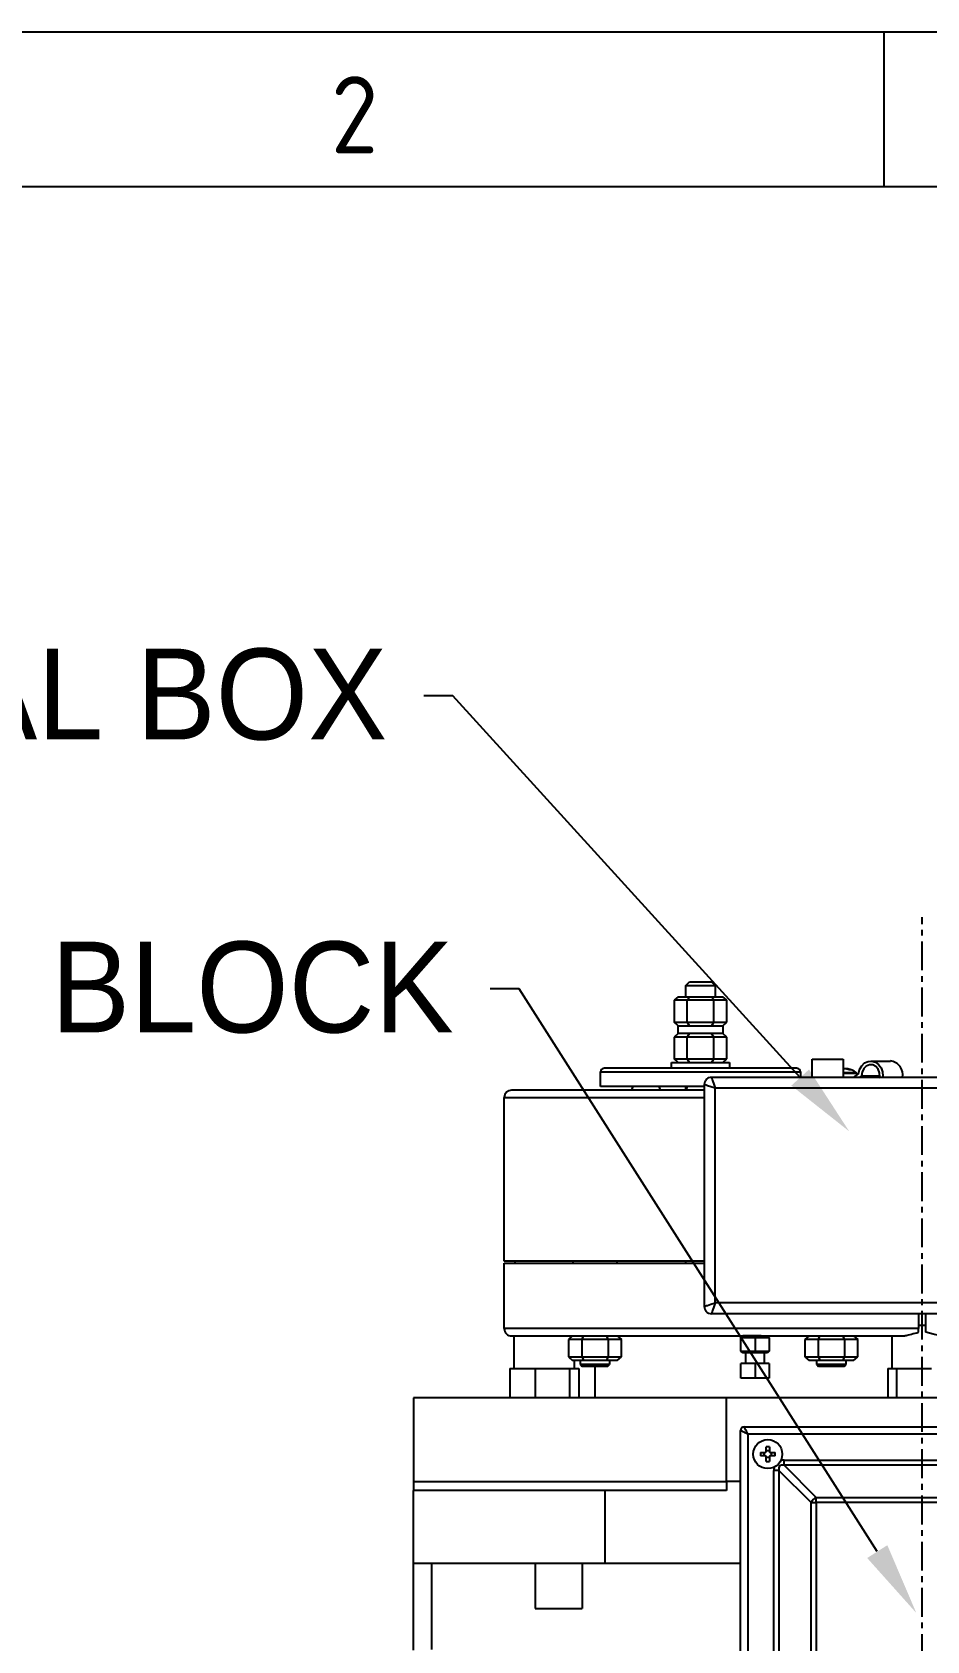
# Model space of a CAD drawing. Header units: millimetres. Extents: x 36 to 5601, y -1400 to 1707.
# Drawn here: x 399.8 to 646, y 1264.5 to 1706.9 of the extents above; entities that cross this region are included whole.
import ezdxf
from ezdxf import colors
from ezdxf.entities.mleader import LeaderData, LeaderLine
from ezdxf.math import Vec2, Vec3

# ---------------------------------------------------------------- set-up
doc = ezdxf.new("R2010")
doc.units = ezdxf.units.MM
doc.header["$LTSCALE"] = 2
doc.linetypes.add('CENTER8', pattern=[6.35, 3.96875, -0.79375, 0.79375, -0.79375])
doc.layers.add('3中心线层', color=1, linetype='CENTER8')
doc.styles.get("Standard").update_dxf_attribs({"font": 'gulim.ttc', "height": 18})

# ---------------------------------------------------------------- blocks, each defined once
blk = doc.blocks.new('2')
for p, q in [((4221.38, 792.62), (4221.38, 676.62)), ((4286.38, 792.62), (4286.38, 676.62)), ((4224.38, 791.62), (4224.38, 677.62)), ((4283.38, 791.62), (4283.38, 677.62)), ((4309.48, 788.47), (4309.48, 680.77)), ((4317.48, 685.62), (4317.48, 783.62)), ((4319.48, 782.62), (4319.48, 686.62)), ((4326.65, 696.62), (4326.65, 772.62)), ((4328.07, 772.62), (4328.07, 696.62)), ((4336.89, 705.45), (4336.89, 763.79)), ((4338.31, 763.79), (4338.31, 705.45)), ((4309.48, 744.1), (4309.48, 725.14)), ((4291.48, 735.62), (4286.38, 735.62)), ((4289.48, 733.62), (4289.48, 735.62)), ((4301.48, 727.68), (4301.48, 737.16)), ((4286.38, 733.62), (4290.48, 733.62)), ((4290.48, 733.62), (4290.48, 619.62)), ((4216.88, 720.46), (4216.88, 725.91)), ((4292.48, 690.31), (4292.48, 729.62)), ((4301.48, 726.37), (4292.48, 726.37)), ((4309.48, 727.68), (4301.48, 727.68)), ((4301.48, 725.14), (4301.48, 727.68)), ((4220.97, 717.95), (4220.97, 722.98)), ((4221.38, 722.8), (4221.28, 722.96)), ((4301.48, 725.14), (4309.48, 725.14)), ((4221.38, 715.68), (4220.38, 717.13)), ((4220.97, 717.95), (4221.38, 717.36)), ((4292.48, 715.74), (4293.48, 716.9)), ((4293.48, 716.9), (4293.48, 713.26)), ((4298.28, 716.9), (4293.48, 716.9)), ((4299.28, 715.74), (4298.28, 716.9)), ((4298.28, 713.26), (4298.28, 716.9)), ((4216.38, 712.87), (4221.38, 712.87)), ((4216.38, 704.37), (4216.38, 712.87)), ((4219.11, 713.81), (4219.02, 713.81)), ((4220.01, 712.87), (4220.01, 716.49)), ((4220.26, 716.62), (4220.73, 716.62)), ((4220.26, 712.87), (4220.26, 716.62)), ((4292.48, 712.68), (4293.48, 713.26)), ((4293.48, 713.26), (4298.28, 713.26)), ((4293.48, 713.26), (4293.48, 705.98)), ((4298.28, 713.26), (4299.28, 712.68)), ((4298.28, 705.98), (4298.28, 713.26)), ((4299.28, 715.74), (4299.28, 712.68)), ((4299.28, 713.62), (4300.38, 713.62)), ((4299.28, 712.68), (4299.28, 706.56)), ((4300.88, 713.12), (4300.38, 713.62)), ((4300.38, 713.62), (4300.38, 705.62)), ((4300.88, 713.12), (4300.88, 706.12)), ((4221.38, 704.37), (4216.38, 704.37)), ((4293.48, 705.98), (4292.48, 706.56)), ((4292.48, 703.5), (4293.48, 702.35)), ((4293.48, 705.98), (4298.28, 705.98)), ((4293.48, 705.98), (4293.48, 702.35)), ((4298.28, 705.98), (4299.28, 706.56)), ((4298.28, 702.35), (4298.28, 705.98)), ((4298.28, 702.35), (4299.28, 703.5)), ((4299.28, 706.56), (4299.28, 703.5)), ((4300.38, 705.62), (4299.28, 705.62)), ((4300.38, 705.62), (4300.88, 706.12)), ((4328.07, 696.62), (4336.89, 705.45)), ((4338.31, 704.03), (4329.48, 695.21)), ((4338.31, 705.45), (4336.89, 705.45)), ((4338.31, 705.45), (4396.65, 705.45)), ((4338.31, 704.03), (4338.31, 705.45)), ((4396.65, 704.03), (4338.31, 704.03)), ((4218.88, 700.12), (4218.88, 647.12)), ((4219.88, 701.12), (4221.38, 701.12)), ((4219.88, 646.12), (4219.88, 701.12)), ((4293.48, 702.35), (4298.28, 702.35)), ((4328.07, 696.62), (4326.65, 696.62)), ((4329.48, 695.21), (4405.48, 695.21)), ((4329.48, 695.21), (4329.48, 693.79)), ((4292.48, 692.02), (4292.98, 692.52)), ((4292.48, 690.31), (4292.48, 688.62)), ((4292.98, 692.52), (4292.98, 688.62)), ((4292.98, 692.52), (4296.68, 692.52)), ((4296.68, 688.62), (4296.68, 692.52)), ((4296.68, 692.52), (4297.18, 692.02)), ((4297.18, 692.02), (4297.18, 688.62)), ((4297.18, 691.12), (4300.08, 691.12)), ((4300.08, 692.52), (4304.08, 692.52)), ((4300.08, 692.52), (4300.08, 688.62)), ((4304.08, 692.52), (4304.08, 688.62)), ((4322.97, 692.56), (4324.24, 692.56)), ((4324.24, 691.68), (4322.97, 691.68)), ((4324.03, 691.68), (4324.03, 692.56)), ((4324.54, 692.86), (4324.54, 694.13)), ((4324.54, 693.07), (4325.42, 693.07)), ((4324.54, 690.11), (4324.54, 691.38)), ((4325.42, 691.17), (4324.54, 691.17)), ((4325.42, 694.13), (4325.42, 692.86)), ((4325.42, 691.38), (4325.42, 690.11)), ((4325.72, 692.56), (4326.99, 692.56)), ((4326.99, 691.68), (4325.72, 691.68)), ((4325.93, 692.56), (4325.93, 691.68)), ((4405.48, 693.79), (4329.48, 693.79)), ((4292.48, 688.62), (4292.98, 688.62)), ((4292.48, 688.62), (4292.48, 685.22)), ((4292.98, 688.62), (4296.68, 688.62)), ((4292.98, 688.62), (4292.98, 684.72)), ((4296.68, 688.62), (4297.18, 688.62)), ((4296.68, 684.72), (4296.68, 688.62)), ((4297.18, 688.62), (4297.18, 685.22)), ((4300.08, 686.12), (4297.18, 686.12)), ((4300.08, 688.62), (4304.08, 688.62)), ((4300.08, 688.62), (4300.08, 684.72)), ((4304.08, 688.62), (4304.08, 684.72)), ((4319.48, 686.62), (4415.48, 686.62)), ((4217.28, 681.62), (4218.88, 681.62)), ((4217.28, 665.62), (4217.28, 681.62)), ((4292.48, 621.62), (4292.48, 685.22)), ((4292.48, 685.22), (4292.98, 684.72)), ((4296.68, 684.72), (4292.98, 684.72)), ((4297.18, 685.22), (4296.68, 684.72)), ((4304.08, 684.72), (4300.08, 684.72)), ((4416.48, 684.62), (4318.48, 684.62)), ((4332.48, 684.62), (4332.48, 680.77)), ((4354.98, 647.3), (4354.98, 684.62)), ((4195.08, 676.62), (4196.08, 677.62)), ((4196.08, 677.62), (4199.18, 677.62)), ((4196.08, 669.62), (4196.08, 677.62)), ((4200.18, 680.9), (4199.18, 679.74)), ((4199.18, 676.68), (4199.18, 679.74)), ((4200.18, 677.26), (4199.18, 676.68)), ((4206.18, 680.9), (4200.18, 680.9)), ((4200.18, 680.9), (4200.18, 677.26)), ((4206.18, 677.26), (4200.18, 677.26)), ((4200.18, 677.26), (4200.18, 669.98)), ((4206.18, 677.26), (4206.18, 680.9)), ((4207.18, 679.74), (4206.18, 680.9)), ((4206.18, 677.26), (4207.18, 676.68)), ((4206.18, 669.98), (4206.18, 677.26)), ((4207.18, 679.77), (4209.28, 679.77)), ((4207.18, 667.47), (4207.18, 679.77)), ((4210.28, 680.9), (4209.28, 679.74)), ((4209.28, 679.77), (4209.28, 667.47)), ((4210.28, 677.26), (4209.28, 676.68)), ((4216.28, 680.9), (4210.28, 680.9)), ((4210.28, 680.9), (4210.28, 677.26)), ((4216.28, 677.26), (4210.28, 677.26)), ((4210.28, 677.26), (4210.28, 669.98)), ((4216.28, 677.26), (4216.28, 680.9)), ((4217.28, 679.74), (4216.28, 680.9)), ((4216.28, 677.26), (4217.28, 676.68)), ((4216.28, 669.98), (4216.28, 677.26)), ((4222.27, 676.92), (4223.24, 677.24)), ((4223.24, 677.24), (4224.38, 677.62)), ((4224.38, 677.62), (4224, 676.48)), ((4283.38, 677.62), (4224.38, 677.62)), ((4283.38, 677.62), (4284.52, 677.24)), ((4283.76, 676.48), (4283.38, 677.62)), ((4284.52, 677.24), (4285.49, 676.92)), ((4332.48, 680.77), (4309.48, 680.77)), ((4309.48, 680.77), (4309.48, 594.62)), ((4332.48, 594.62), (4332.48, 680.77)), ((4332.48, 680.77), (4334.98, 680.77)), ((4334.98, 680.77), (4334.98, 647.3)), ((4195.08, 670.62), (4195.08, 676.62)), ((4199.18, 670.56), (4199.18, 676.68)), ((4223.4, 674.68), (4223.38, 674.62)), ((4223.38, 674.62), (4284.38, 674.62)), ((4223.46, 674.85), (4223.4, 674.68)), ((4223.55, 675.13), (4223.46, 674.85)), ((4223.68, 675.51), (4223.55, 675.13)), ((4224, 676.48), (4223.68, 675.51)), ((4223.88, 674.62), (4223.88, 646.12)), ((4224.88, 674.62), (4224.88, 621.62)), ((4226.88, 619.62), (4226.88, 674.62)), ((4271.88, 674.62), (4271.88, 619.62)), ((4272.48, 619.62), (4272.48, 674.62)), ((4284.08, 675.51), (4283.76, 676.48)), ((4196.08, 669.62), (4195.08, 670.62)), ((4199.18, 669.62), (4196.08, 669.62)), ((4200.18, 669.98), (4199.18, 670.56)), ((4199.18, 667.5), (4199.18, 670.56)), ((4206.18, 669.98), (4200.18, 669.98)), ((4200.18, 669.98), (4200.18, 666.35)), ((4207.18, 670.56), (4206.18, 669.98)), ((4206.18, 666.35), (4206.18, 669.98)), ((4210.28, 669.98), (4209.28, 670.56)), ((4216.28, 669.98), (4210.28, 669.98)), ((4210.28, 669.98), (4210.28, 666.35)), ((4217.28, 670.56), (4216.28, 669.98)), ((4216.28, 666.35), (4216.28, 669.98)), ((4224.88, 669.62), (4223.88, 669.62)), ((4272.48, 669.62), (4271.88, 669.62)), ((4199.18, 667.5), (4200.18, 666.35)), ((4200.18, 666.35), (4206.18, 666.35)), ((4207.18, 667.5), (4206.18, 666.35)), ((4209.28, 667.47), (4207.18, 667.47)), ((4209.28, 667.5), (4210.28, 666.35)), ((4210.28, 666.35), (4216.28, 666.35)), ((4217.28, 667.5), (4216.28, 666.35)), ((4218.88, 665.62), (4217.28, 665.62)), ((4271.88, 650.55), (4272.48, 650.55)), ((4292.48, 650.67), (4293.48, 651.83)), ((4293.48, 651.83), (4293.48, 648.19)), ((4298.28, 651.83), (4293.48, 651.83)), ((4299.28, 650.67), (4298.28, 651.83)), ((4298.28, 648.19), (4298.28, 651.83)), ((4299.28, 650.67), (4299.28, 647.61)), ((4223.88, 646.12), (4219.88, 646.12)), ((4292.48, 647.61), (4293.48, 648.19)), ((4293.48, 648.19), (4298.28, 648.19)), ((4293.48, 648.19), (4293.48, 640.92)), ((4298.28, 648.19), (4299.28, 647.61)), ((4298.28, 640.92), (4298.28, 648.19)), ((4299.28, 648.55), (4300.38, 648.55)), ((4299.28, 647.61), (4299.28, 641.49)), ((4300.88, 648.05), (4300.38, 648.55)), ((4300.38, 648.55), (4300.38, 640.55)), ((4300.88, 648.05), (4300.88, 641.05)), ((4334.98, 647.3), (4354.98, 647.3)), ((4334.98, 647.3), (4334.98, 594.62)), ((4354.98, 594.62), (4354.98, 647.3)), ((4309.48, 644.62), (4300.88, 644.62)), ((4272.48, 638.55), (4271.88, 638.55)), ((4293.48, 640.92), (4292.48, 641.49)), ((4292.48, 638.43), (4293.48, 637.28)), ((4293.48, 640.92), (4298.28, 640.92)), ((4293.48, 640.92), (4293.48, 637.28)), ((4293.48, 637.28), (4298.28, 637.28)), ((4298.28, 640.92), (4299.28, 641.49)), ((4298.28, 637.28), (4298.28, 640.92)), ((4298.28, 637.28), (4299.28, 638.43)), ((4299.28, 641.49), (4299.28, 638.43)), ((4300.38, 640.55), (4299.28, 640.55)), ((4299.28, 638.87), (4301.48, 638.87)), ((4300.38, 640.55), (4300.88, 641.05)), ((4301.48, 640.1), (4309.48, 640.1)), ((4301.48, 637.56), (4301.48, 640.1)), ((4301.48, 637.56), (4309.48, 637.56)), ((4301.48, 628.08), (4301.48, 637.56)), ((4354.98, 641.07), (4367.48, 641.07)), ((4367.48, 628.13), (4367.48, 641.07)), ((4301.48, 628.08), (4309.48, 628.08)), ((4301.48, 621.14), (4301.48, 628.08)), ((4354.98, 628.13), (4367.48, 628.13)), ((4271.88, 619.62), (4226.88, 619.62)), ((4272.48, 622.62), (4271.88, 622.62)), ((4290.48, 619.62), (4272.48, 619.62)), ((4301.48, 622.37), (4292.48, 622.37)), ((4301.48, 621.14), (4309.48, 621.14)), ((4354.98, 599.6), (4378.71, 599.6)), ((4309.48, 594.62), (4332.48, 594.62)), ((4332.48, 594.62), (4334.98, 594.62)), ((4354.98, 594.62), (4334.98, 594.62)), ((4378.89, 594.62), (4354.98, 594.62))]:
    blk.add_line(p, q)
at = {"flags": 128}
for points in [[(4292.48, 739.62), (4291.98, 737.62), (4291.48, 735.62)], [(4220.38, 717.13), (4219.21, 717.41), (4218.19, 717.98), (4217.42, 718.77), (4216.98, 719.72), (4216.89, 720.74), (4217.18, 721.73), (4217.81, 722.61), (4218.72, 723.29), (4219.84, 723.7), (4221.05, 723.81), (4221.38, 723.79)], [(4221.38, 722.94), (4221.21, 722.96), (4220.13, 722.9), (4219.14, 722.51), (4218.38, 721.86), (4217.95, 721.02), (4217.91, 720.1), (4218.26, 719.24), (4218.95, 718.53), (4219.9, 718.08), (4220.97, 717.95), (4220.97, 717.95)], [(4319.48, 686.62), (4319.09, 686.43), (4318.71, 686.24), (4318.37, 686.06), (4318.07, 685.91), (4317.82, 685.79), (4317.63, 685.7), (4317.52, 685.64), (4317.48, 685.62)], [(4319.48, 686.62), (4319.31, 686.27), (4319.14, 685.94), (4318.98, 685.62), (4318.84, 685.33), (4318.71, 685.09), (4318.61, 684.89), (4318.54, 684.74), (4318.49, 684.65), (4318.48, 684.62)], [(4224.88, 669.71), (4224.83, 669.72), (4223.88, 670.07)], [(4223.88, 662.17), (4224.83, 662.52), (4224.88, 662.53)], [(4224.88, 654.71), (4224.83, 654.72), (4223.88, 655.07)]]:
    blk.add_lwpolyline(points, dxfattribs=at)
blk.add_circle((4324.98, 692.12), 4)
for centre, radius, start, end in [((4220.71, 725.43), 3.87, 80.0957, 172.8804), ((4223.33, 713.37), 4.33, 156.9604, 174.1991), ((4223.33, 712.83), 4.33, 156.9603, 174.1993), ((4220.91, 713.56), 1.91, 188.883, 201.2091), ((4224.98, 713.12), 6, 145.8471, 171.1988), ((4221.01, 714.8), 1.69, 170.7116, 189.2884), ((4220.26, 716.32), 0.3, 90, 145.8471), ((4339.81, 706.95), 3.28, 207.2741, 242.7262), ((4219.88, 700.12), 1, 90, 180), ((4335.68, 692.12), 12.72, 178.0175, 181.9825), ((4324.98, 681.43), 12.71, 88.0158, 91.9842), ((4314.31, 692.12), 12.69, 358.0128, 1.9872), ((4324.98, 702.81), 12.71, 268.0158, 271.9842), ((4318.48, 685.62), 1, 180, 270), ((4219.88, 647.12), 1, 180, 270), ((4226.88, 621.62), 2, 180, 270), ((4290.48, 621.62), 2, 270, 0)]:
    blk.add_arc(centre, radius, start, end)
for major_axis, ratio, start_param, end_param in [((4.9, 4.9), 0.57735, 2.617994, 2.818847), ((4.08, 4.08), 0.34641, 2.617994, 3.665191), ((4.9, 4.9), 0.57735, 3.464338, 3.665191)]:
    blk.add_ellipse((4332.31, 699.45), major_axis=major_axis, ratio=ratio, start_param=start_param, end_param=end_param)
for points, knots in [([(4291.48, 733.62), (4291.27, 733.62), (4290.95, 733.62), (4290.6, 733.62), (4290.48, 733.62)], [0, 0, 0, 0, 0.643564, 1, 1, 1, 1]), ([(4292.48, 729.62), (4292.48, 729.63), (4292.47, 729.65), (4292.42, 729.84), (4292.27, 730.47), (4291.94, 731.78), (4291.64, 732.97), (4291.48, 733.62)], [0, 0, 0, 0, 0.04456, 0.101222, 0.208741, 0.56279, 1, 1, 1, 1]), ([(4324.24, 692.56), (4324.27, 692.56), (4324.34, 692.57), (4324.43, 692.62), (4324.5, 692.7), (4324.53, 692.78), (4324.54, 692.84), (4324.54, 692.86)], [0, 0, 0, 0, 0.213605, 0.427275, 0.639449, 0.850959, 1, 1, 1, 1]), ([(4324.54, 691.38), (4324.54, 691.41), (4324.53, 691.48), (4324.48, 691.57), (4324.4, 691.64), (4324.32, 691.68), (4324.26, 691.68), (4324.24, 691.68)], [0, 0, 0, 0, 0.21362, 0.427304, 0.639465, 0.850974, 1, 1, 1, 1]), ([(4325.42, 692.86), (4325.42, 692.83), (4325.43, 692.76), (4325.48, 692.67), (4325.56, 692.6), (4325.64, 692.57), (4325.7, 692.56), (4325.72, 692.56)], [0, 0, 0, 0, 0.213613, 0.42729, 0.639445, 0.850948, 1, 1, 1, 1]), ([(4325.72, 691.68), (4325.69, 691.68), (4325.62, 691.67), (4325.53, 691.62), (4325.46, 691.54), (4325.42, 691.46), (4325.42, 691.4), (4325.42, 691.38)], [0, 0, 0, 0, 0.21363, 0.427302, 0.639459, 0.850963, 1, 1, 1, 1]), ([(4221.61, 676.7), (4221.69, 676.73), (4221.87, 676.78), (4222.13, 676.87), (4222.27, 676.92)], [0, 0, 0, 0, 0.484389, 1, 1, 1, 1]), ([(4285.49, 676.92), (4285.63, 676.87), (4285.89, 676.78), (4286.07, 676.73), (4286.15, 676.7)], [0, 0, 0, 0, 0.514472, 1, 1, 1, 1]), ([(4221.38, 676.62), (4221.39, 676.62), (4221.41, 676.63), (4221.54, 676.67), (4221.61, 676.7)], [0, 0, 0, 0, 0.495791, 1, 1, 1, 1]), ([(4221.38, 676.62), (4221.41, 676.36), (4221.47, 675.83), (4221.93, 675.17), (4222.59, 674.71), (4223.12, 674.65), (4223.38, 674.62)], [0, 0, 0, 0, 0.249997, 0.500001, 0.749995, 1, 1, 1, 1]), ([(4284.3, 674.85), (4284.28, 674.93), (4284.22, 675.1), (4284.13, 675.37), (4284.08, 675.51)], [0, 0, 0, 0, 0.484475, 1, 1, 1, 1]), ([(4284.38, 674.62), (4284.38, 674.63), (4284.37, 674.65), (4284.33, 674.78), (4284.3, 674.85)], [0, 0, 0, 0, 0.496352, 1, 1, 1, 1]), ([(4284.38, 674.62), (4284.64, 674.65), (4285.17, 674.71), (4285.83, 675.17), (4286.29, 675.83), (4286.35, 676.36), (4286.38, 676.62)], [0, 0, 0, 0, 0.250005, 0.499999, 0.750003, 1, 1, 1, 1]), ([(4286.15, 676.7), (4286.22, 676.67), (4286.35, 676.63), (4286.37, 676.62), (4286.38, 676.62)], [0, 0, 0, 0, 0.504877, 1, 1, 1, 1])]:
    blk.add_open_spline(points, degree=3, knots=knots)

msp = doc.modelspace()

# ---------------------------------------------------------------- linework, layer by layer
for p, q in [((2428.94243, 1706.93846), (35.85818, 1706.93846)), ((634.14153, 1706.93846), (634.14153, 1664.41443)), ((2428.94243, 1664.41443), (78.38221, 1664.41443))]:
    msp.add_line(p, q)
at = {"layer": '3中心线层'}
msp.add_line((644.73874, 1042.54433), (644.73874, 1463.49535), dxfattribs=at)

# ---------------------------------------------------------------- block references
at = {"rotation": 270}
msp.add_blockref('2', (-89.88179, 5640.85218), dxfattribs=at)

# ---------------------------------------------------------------- texts
at = {"insert": (482.01944, 1694.83872), "char_height": 21.2620149, "width": 135.8881225, "attachment_point": 1}
msp.add_mtext('{\\Fisocp,gbcbig|c129;2}', dxfattribs=at)

# ---------------------------------------------------------------- leaders
at = {"color": 2}
ml = msp.add_multileader_mtext('Standard', dxfattribs=at)
ml.set_content('BRAKE TERMINAL BOX', color=2)
ml.set_leader_properties(color=3)
ml.build(insert=Vec2(0, 0))
ml.multileader.update_dxf_attribs({"arrow_head_size": 20})
ctx = ml.context
ctx.base_point, ctx.char_height, ctx.arrow_head_size, ctx.landing_gap_size, ctx.plane_origin = Vec3(123.04395, 1524.42651), 25, 20, 10, Vec3(667.77154, 1404.64741)
ctx.text_align_type = 2
notes = []
notes.append((ctx, [(0, (1, 1, 0), (515.55793, 1524.42651), (-1, 0), 8, [(0, [(624.63532, 1404.64741)], 0, [])])]))
ctx.mtext.insert, ctx.mtext.alignment, ctx.mtext.flow_direction = Vec3(497.55793, 1537.4092), 3, 5
ml = msp.add_multileader_mtext('Standard', dxfattribs=at)
ml.set_content('MOTOR TERMINAL BLOCK', color=2)
ml.set_leader_properties(color=3)
ml.build(insert=Vec2(0, 0))
ml.multileader.update_dxf_attribs({"arrow_head_size": 20})
ctx = ml.context
ctx.base_point, ctx.char_height, ctx.arrow_head_size, ctx.landing_gap_size, ctx.plane_origin = Vec3(85.02204, 1443.84741), 25, 20, 10, Vec3(615.94604, 1249.82566)
ctx.text_align_type = 2
notes.append((ctx, [(0, (1, 1, 0), (533.82763, 1443.84741), (-1, 0), 8, [(0, [(643.11618, 1272.17648)], 0, [])])]))
ctx.mtext.insert, ctx.mtext.alignment, ctx.mtext.flow_direction = Vec3(515.82763, 1456.8301), 3, 5
for ctx, leaders in notes:
    for number, flags, end, landing, length, lines in leaders:
        leader = LeaderData()
        leader.index, (leader.has_last_leader_line, leader.has_dogleg_vector, leader.attachment_direction) = number, flags
        leader.last_leader_point, leader.dogleg_vector, leader.dogleg_length = Vec3(end), Vec3(landing), length
        for number, points, colour, breaks in lines:
            line = LeaderLine()
            line.index, line.vertices, line.color, line.breaks = number, Vec3.list(points), colors.encode_raw_color(colour), breaks
            leader.lines.append(line)
        ctx.leaders.append(leader)

doc.saveas('drawing.dxf')
